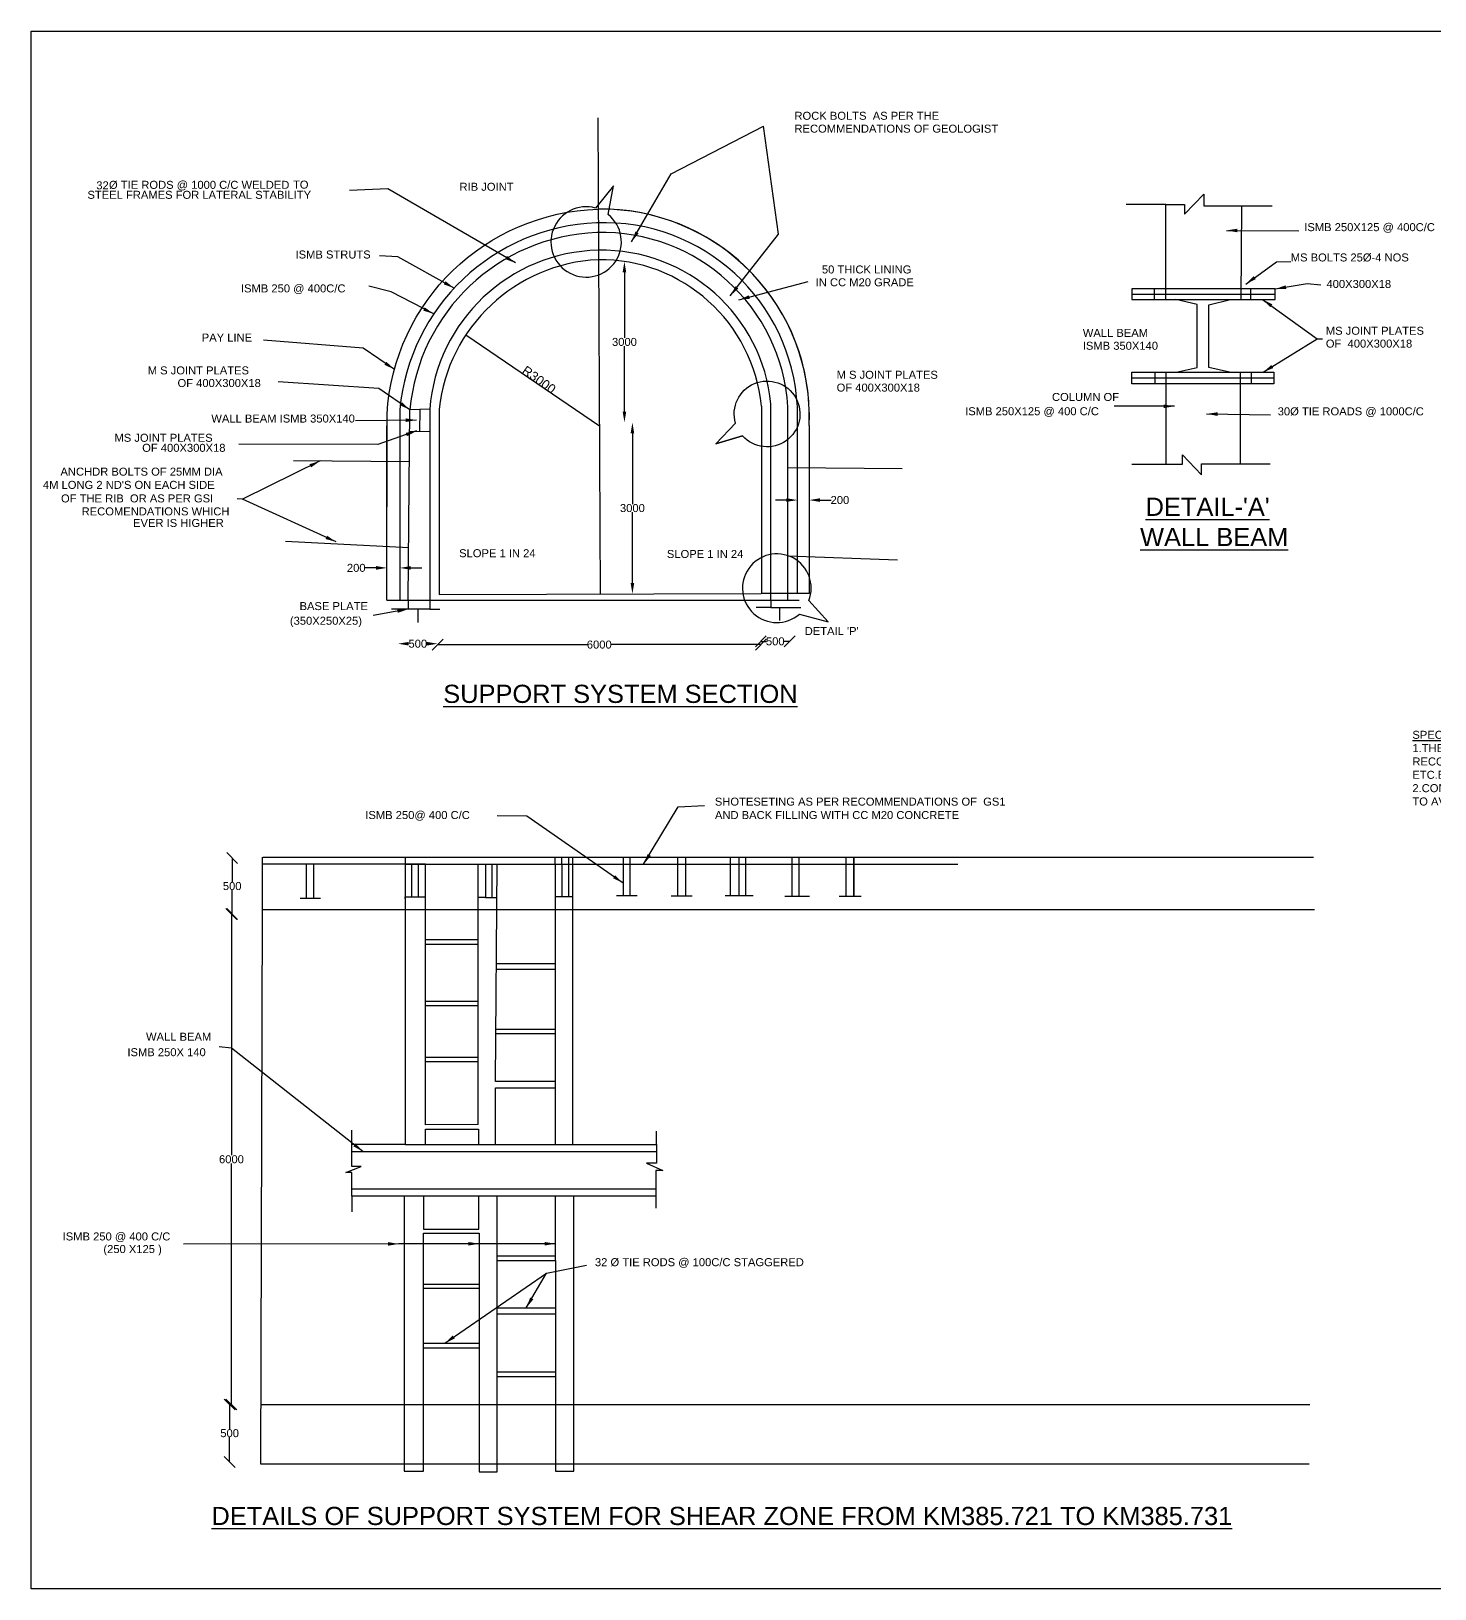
# Model space of a CAD drawing. Header units: millimetres. Extents: x 5124 to 3353660, y 2311 to 45932300.
# Drawn here: x 3345611 to 3349469, y 45928017 to 45932300 of the extents above; entities that cross this region are included whole.
import ezdxf

# ---------------------------------------------------------------- set-up
doc = ezdxf.new("R2010")
doc.units = ezdxf.units.MM
doc.header["$MEASUREMENT"] = 0
for name, color, linetype in [('DIMENSION', 7, 'Continuous'), ('DRAWING', 2, 'Continuous'), ('TEXT', 7, 'Continuous')]:
    doc.layers.add(name, color=color, linetype=linetype)
doc.styles.get("Standard").update_dxf_attribs({"font": 'arial.ttf', "height": 22})
doc.dimstyles.get("Standard").update_dxf_attribs({"dimtxt": 200, "dimasz": 110, "dimexe": 0.18, "dimexo": 0.0625, "dimgap": 0.09, "dimtad": 0, "dimtih": 1, "dimtoh": 1, "dimdec": 0, "dimzin": 0, "dimdsep": 46, "dimtxsty": 'Standard', "dimblk": 'OBLIQUE', "dimcen": 0.09, "dimse1": 1, "dimse2": 1, "dimadec": 0, "dimazin": 0, "dimtfac": 1, "dimtdec": 0, "dimtofl": 0, "dimtmove": 0, "dimatfit": 3, "dimfxl": 1, "dimtolj": 1, "dimtzin": 0, "dimarcsym": 0})

# ---------------------------------------------------------------- blocks, each defined once
blk = doc.blocks.new('_Oblique')
at = {"color": 0, "linetype": 'ByBlock', "lineweight": -2}
blk.add_line((-0.5, -0.5), (0.5, 0.5), dxfattribs=at)
blk = doc.blocks.new('*D43')
at = {"layer": 'Defpoints', "color": 0}
for p in [(3346157.5, 45928524), (3346155, 45928366), (3346156.5, 45928366)]:
    blk.add_point(p, dxfattribs=at)
at = {"layer": 'DIMENSION', "color": 0, "lineweight": -2}
for p, q in [((3346156.5, 45928524), (3346156.5, 45928456.3)), ((3346156.5, 45928366), (3346156.5, 45928433.7))]:
    blk.add_line(p, q, dxfattribs=at)
at = {"layer": 'DIMENSION', "color": 0, "lineweight": -2, "xscale": 30, "yscale": 30, "zscale": 30}
for p, rotation in [((3346156.5, 45928524), 90), ((3346156.5, 45928366), 270)]:
    blk.add_blockref('_Oblique', p, dxfattribs=dict(at, rotation=rotation))
at = {"layer": 'DIMENSION', "color": 0, "insert": (3346156.5, 45928445), "char_height": 22, "attachment_point": 5}
blk.add_mtext('\\A1;500', dxfattribs=at)
blk = doc.blocks.new('*D44')
at = {"layer": 'Defpoints', "color": 0}
for p in [(3346161.5, 45929872.5), (3346161.5, 45929872.5), (3346157.5, 45928524)]:
    blk.add_point(p, dxfattribs=at)
at = {"layer": 'DIMENSION', "color": 0, "lineweight": -2}
for p, q in [((3346161.5, 45929872.5), (3346161.5, 45929209.6)), ((3346161.5, 45928524), (3346161.5, 45929186.9))]:
    blk.add_line(p, q, dxfattribs=at)
at = {"layer": 'DIMENSION', "color": 0, "lineweight": -2, "xscale": 30, "yscale": 30, "zscale": 30}
for p, rotation in [((3346161.5, 45929872.5), 90), ((3346161.5, 45928524), 270)]:
    blk.add_blockref('_Oblique', p, dxfattribs=dict(at, rotation=rotation))
at = {"layer": 'DIMENSION', "color": 0, "insert": (3346161.5, 45929198.2), "char_height": 22, "attachment_point": 5}
blk.add_mtext('\\A1;6000', dxfattribs=at)
blk = doc.blocks.new('*D45')
at = {"layer": 'Defpoints', "color": 0}
for p in [(3346162.5, 45930026.5), (3346163.5, 45930026.5), (3346161.5, 45929872.5)]:
    blk.add_point(p, dxfattribs=at)
at = {"layer": 'DIMENSION', "color": 0, "lineweight": -2}
for p, q in [((3346163.5, 45930026.5), (3346163.5, 45929960.8)), ((3346163.5, 45929872.5), (3346163.5, 45929938.2))]:
    blk.add_line(p, q, dxfattribs=at)
at = {"layer": 'DIMENSION', "color": 0, "lineweight": -2, "xscale": 30, "yscale": 30, "zscale": 30}
for p, rotation in [((3346163.5, 45930026.5), 90), ((3346163.5, 45929872.5), 270)]:
    blk.add_blockref('_Oblique', p, dxfattribs=dict(at, rotation=rotation))
at = {"layer": 'DIMENSION', "color": 0, "insert": (3346163.5, 45929949.5), "char_height": 22, "attachment_point": 5}
blk.add_mtext('\\A1;500', dxfattribs=at)
blk = doc.blocks.new('*D52')
at = {"layer": 'Defpoints', "color": 0}
for p in [(3347616.5, 45930620), (3347696, 45930622.5), (3347696, 45930621)]:
    blk.add_point(p, dxfattribs=at)
at = {"layer": 'DIMENSION', "color": 0, "lineweight": -2}
for p, q in [((3347616.5, 45930622.5), (3347631.89397, 45930622.5)), ((3347696, 45930622.5), (3347680.60603, 45930622.5))]:
    blk.add_line(p, q, dxfattribs=at)
at = {"layer": 'DIMENSION', "color": 0, "lineweight": -2, "xscale": 30, "yscale": 30, "zscale": 30, "rotation": 180}
blk.add_blockref('_Oblique', (3347616.5, 45930622.5), dxfattribs=at)
at = {"layer": 'DIMENSION', "color": 0, "lineweight": -2, "xscale": 30, "yscale": 30, "zscale": 30}
blk.add_blockref('_Oblique', (3347696, 45930622.5), dxfattribs=at)
at = {"layer": 'DIMENSION', "color": 0, "insert": (3347656.25, 45930622.5), "char_height": 22, "attachment_point": 5}
blk.add_mtext('\\A1;500', dxfattribs=at)
blk = doc.blocks.new('*D53')
at = {"layer": 'Defpoints', "color": 0}
for p in [(3346728.5, 45930615.5), (3346728.5, 45930613.5), (3347616.5, 45930622.5)]:
    blk.add_point(p, dxfattribs=at)
at = {"layer": 'DIMENSION', "color": 0, "lineweight": -2}
for p, q in [((3346728.5, 45930613.5), (3347139.537558, 45930613.5)), ((3347616.5, 45930613.5), (3347205.462442, 45930613.5))]:
    blk.add_line(p, q, dxfattribs=at)
at = {"layer": 'DIMENSION', "color": 0, "lineweight": -2, "xscale": 30, "yscale": 30, "zscale": 30, "rotation": 180}
blk.add_blockref('_Oblique', (3346728.5, 45930613.5), dxfattribs=at)
at = {"layer": 'DIMENSION', "color": 0, "lineweight": -2, "xscale": 30, "yscale": 30, "zscale": 30}
blk.add_blockref('_Oblique', (3347616.5, 45930613.5), dxfattribs=at)
at = {"layer": 'DIMENSION', "color": 0, "insert": (3347172.5, 45930613.5), "char_height": 22, "attachment_point": 5}
blk.add_mtext('\\A1;6000', dxfattribs=at)
blk = doc.blocks.new('*D54')
at = {"layer": 'Defpoints', "color": 0}
for p in [(3346619, 45930616), (3346619, 45930613.5), (3346728.5, 45930615.5)]:
    blk.add_point(p, dxfattribs=at)
at = {"layer": 'DIMENSION', "color": 0, "lineweight": -2}
for p, q in [((3346649, 45930616), (3346649.39397, 45930616)), ((3346698.5, 45930616), (3346698.10603, 45930616))]:
    blk.add_line(p, q, dxfattribs=at)
at = {"layer": 'DIMENSION', "color": 0}
for points in [[(3346649, 45930621), (3346649, 45930611), (3346619, 45930616)], [(3346698.5, 45930621), (3346698.5, 45930611), (3346728.5, 45930616)]]:
    blk.add_solid(points, dxfattribs=at)
at = {"layer": 'DIMENSION', "color": 0, "insert": (3346673.75, 45930616), "char_height": 22, "attachment_point": 5}
blk.add_mtext('\\A1;500', dxfattribs=at)
blk = doc.blocks.new('*D55')
at = {"layer": 'Defpoints', "color": 0}
for p in [(3346589, 45930824.5), (3346589, 45930824.5), (3346624.5, 45930824.5)]:
    blk.add_point(p, dxfattribs=at)
at = {"layer": 'DIMENSION', "color": 0, "lineweight": -2}
for p, q in [((3346559, 45930824.5), (3346529, 45930824.5)), ((3346654.5, 45930824.5), (3346684.5, 45930824.5))]:
    blk.add_line(p, q, dxfattribs=at)
at = {"layer": 'DIMENSION', "color": 0}
for points in [[(3346559, 45930829.5), (3346559, 45930819.5), (3346589, 45930824.5)], [(3346654.5, 45930829.5), (3346654.5, 45930819.5), (3346624.5, 45930824.5)]]:
    blk.add_solid(points, dxfattribs=at)
at = {"layer": 'DIMENSION', "color": 0, "insert": (3346504.5, 45930824.5), "char_height": 22, "attachment_point": 5}
blk.add_mtext('\\A1;200', dxfattribs=at)
blk = doc.blocks.new('*D56')
at = {"layer": 'Defpoints', "color": 0}
for p in [(3347241.7, 45931667.1), (3347241.7, 45931667.1), (3347252.5, 45931224.5)]:
    blk.add_point(p, dxfattribs=at)
at = {"layer": 'DIMENSION', "color": 0, "lineweight": -2}
for p, q in [((3347241.7, 45931637.1), (3347241.7, 45931457.1)), ((3347241.7, 45931254.5), (3347241.7, 45931434.5))]:
    blk.add_line(p, q, dxfattribs=at)
at = {"layer": 'DIMENSION', "color": 0}
for points in [[(3347236.7, 45931637.1), (3347246.7, 45931637.1), (3347241.7, 45931667.1)], [(3347236.7, 45931254.5), (3347246.7, 45931254.5), (3347241.7, 45931224.5)]]:
    blk.add_solid(points, dxfattribs=at)
at = {"layer": 'DIMENSION', "color": 0, "insert": (3347241.7, 45931445.8), "char_height": 22, "attachment_point": 5}
blk.add_mtext('\\A1;3000', dxfattribs=at)
blk = doc.blocks.new('*D57')
at = {"layer": 'Defpoints', "color": 0}
for p in [(3347241.7, 45931224.5), (3347243.3, 45930753.2), (3347263.6, 45930753.2)]:
    blk.add_point(p, dxfattribs=at)
at = {"layer": 'DIMENSION', "color": 0, "lineweight": -2}
for p, q in [((3347263.6, 45931194.5), (3347263.6, 45931000.2)), ((3347263.6, 45930783.2), (3347263.6, 45930977.5))]:
    blk.add_line(p, q, dxfattribs=at)
at = {"layer": 'DIMENSION', "color": 0}
for points in [[(3347258.6, 45931194.5), (3347268.6, 45931194.5), (3347263.6, 45931224.5)], [(3347258.6, 45930783.2), (3347268.6, 45930783.2), (3347263.6, 45930753.2)]]:
    blk.add_solid(points, dxfattribs=at)
at = {"layer": 'DIMENSION', "color": 0, "insert": (3347263.6, 45930988.9), "char_height": 22, "attachment_point": 5}
blk.add_mtext('\\A1;3000', dxfattribs=at)
blk = doc.blocks.new('*D58')
at = {"layer": 'Defpoints', "color": 0}
for p in [(3347717, 45931011), (3347749.5, 45931011), (3347749.5, 45931011)]:
    blk.add_point(p, dxfattribs=at)
at = {"layer": 'DIMENSION', "color": 0, "lineweight": -2}
for p, q in [((3347687, 45931011), (3347657, 45931011)), ((3347779.5, 45931011), (3347809.5, 45931011))]:
    blk.add_line(p, q, dxfattribs=at)
at = {"layer": 'DIMENSION', "color": 0}
for points in [[(3347687, 45931016), (3347687, 45931006), (3347717, 45931011)], [(3347779.5, 45931016), (3347779.5, 45931006), (3347749.5, 45931011)]]:
    blk.add_solid(points, dxfattribs=at)
at = {"layer": 'DIMENSION', "color": 0, "insert": (3347834, 45931011), "char_height": 22, "attachment_point": 5}
blk.add_mtext('\\A1;200', dxfattribs=at)

msp = doc.modelspace()

# ---------------------------------------------------------------- linework, layer by layer
at = {"layer": 'DIMENSION', "color": 0}
msp.add_lwpolyline([(3353660.5, 45928017), (3345611, 45928017), (3345611, 45932300.5), (3353660.5, 45932300.5)], close=True, dxfattribs=at)
for points in [[(3347691, 45930735.5), (3347691, 45931267.5)], [(3346589, 45930736), (3346589, 45931215.5)], [(3346589, 45930736), (3347722, 45930736)]]:
    msp.add_lwpolyline(points, dxfattribs=at)
msp.add_arc((3347179.7, 45931240.7), 570.3, 357.5633, 90.6754, dxfattribs=at)
at = {"layer": 'DRAWING', "color": 0}
for points in [[(3347168.5, 45932062.5), (3347175, 45930753)], [(3347197.1, 45931796.3), (3347211.5, 45931875)], [(3348729.5, 45931823.5), (3348781.5, 45931823.5), (3348781.5, 45931797.5), (3348834.5, 45931852), (3348834.5, 45931820.5), (3349022.5, 45931820.5)], [(3348729.5, 45931563), (3348729.5, 45931823.5), (3348621, 45931823.5)], [(3348938, 45931820.5), (3348936, 45931563)], [(3348636.5, 45931563), (3349030.5, 45931563), (3349030.5, 45931591.5), (3348636.5, 45931591.5), (3348636.5, 45931563)], [(3348698.5, 45931563), (3348698.5, 45931591.5)], [(3348962.5, 45931591.5), (3348962.5, 45931563)], [(3348636.5, 45931577.2), (3349030.5, 45931577.2)], [(3348815.5, 45931548.5), (3348757.5, 45931563)], [(3348758.5, 45931362.5), (3348815.5, 45931376), (3348815.5, 45931548.5)], [(3348848, 45931547.5), (3348908, 45931563)], [(3348905, 45931362.5), (3348848, 45931376), (3348848, 45931547.5)], [(3346806.1, 45931465.6), (3347172.7, 45931215)], [(3348935, 45931110.5), (3348935, 45931330.5), (3348636.5, 45931330.5), (3348636.5, 45931362.5), (3349027, 45931362.5), (3349027, 45931330.5), (3348935, 45931330.5)], [(3349027, 45931346.5), (3348636.5, 45931346.5)], [(3348700.5, 45931330.5), (3348700.5, 45931362.5)], [(3348729.5, 45931362.5), (3348729.5, 45931110)], [(3348934, 45931362.5), (3348934, 45931330.5)], [(3348965, 45931330.5), (3348965, 45931362.5)], [(3346589, 45930736), (3346589.1, 45931248)], [(3346624.5, 45931260.5), (3346624.5, 45930736)], [(3346647.5, 45930736), (3346652, 45931259)], [(3346706.5, 45931261), (3346652, 45931259)], [(3346652, 45931259), (3346652, 45931259)], [(3346679.2, 45931260), (3346678.7, 45931199.2)], [(3346706.5, 45931261), (3346706.5, 45930736)], [(3346732, 45931261), (3346732, 45930751.5), (3347617.9, 45930754.5)], [(3347618, 45931269.6), (3347618, 45930754.5)], [(3347644.5, 45930736), (3347644.5, 45931275)], [(3347691, 45930735.5), (3347691, 45931267.5)], [(3347749.5, 45931216.5), (3347749.5, 45930754.5), (3347717, 45930754.5), (3347717, 45931267.5)], [(3346706.5, 45931199), (3346651.5, 45931199.5)], [(3347547, 45931222.5), (3347492.5, 45931165.5)], [(3346650.8, 45931115.9), (3346332, 45931118.5)], [(3348636.5, 45931110), (3348776, 45931110), (3348776, 45931135.5), (3348828, 45931080), (3348828, 45931110.5), (3349017, 45931110.5)], [(3347691, 45931100.5), (3348005.5, 45931097.5)], [(3346648.7, 45930879.5), (3346310.5, 45930897)], [(3347691, 45930858), (3347992, 45930847)], [(3346589, 45930736), (3347722, 45930736)], [(3346589, 45930736), (3346589, 45930736)], [(3346706.5, 45930736), (3346706.5, 45930711), (3346601, 45930711)], [(3346647.5, 45930736), (3346647.5, 45930711)], [(3347644.5, 45930736), (3347644.5, 45930715.5), (3347603.5, 45930715.5)], [(3347717, 45930754.5), (3347617.9, 45930754.5)], [(3346674, 45930711), (3346674, 45930674.5)], [(3346706.5, 45930711), (3346734, 45930711)], [(3347644.5, 45930715.5), (3347727, 45930715.5)], [(3347667.5, 45930715.5), (3347667.5, 45930679.5)], [(3347722.5, 45930697.5), (3347801.5, 45930676)], [(3349138.5, 45929884.5), (3346247, 45929884.5), (3346247, 45930029)], [(3346694.5, 45929293), (3346694.5, 45930009.5), (3346247, 45930009.5)], [(3346248, 45930029), (3349135.5, 45930029)], [(3346367, 45930009.5), (3346367, 45929916)], [(3346387.5, 45929916), (3346387.5, 45930009.5)], [(3346639, 45930029), (3346639, 45929239), (3346491.5, 45929239)], [(3346878.5, 45930009), (3346639, 45930009), (3346639, 45929915.5)], [(3346656, 45930009.5), (3346656, 45929920)], [(3346676, 45929920), (3346676, 45930009.5)], [(3346694.5, 45930009.5), (3348158.5, 45930009.5)], [(3346840, 45929294), (3346840, 45929885), (3346840, 45930009.5)], [(3346860, 45930009.5), (3346860, 45929918.5), (3346891, 45929918.5)], [(3346878.5, 45929918.5), (3346878.5, 45930009)], [(3347050.5, 45929412), (3346887, 45929412), (3346892, 45930009.5)], [(3347051, 45930010), (3347051, 45930029)], [(3347051, 45930010), (3347051, 45929239)], [(3347069.5, 45930009.5), (3347069.5, 45930029)], [(3347069.5, 45930009.5), (3347069.5, 45929921)], [(3347088.5, 45930009.5), (3347088.5, 45930029)], [(3347088.5, 45929920.5), (3347088.5, 45930009.5)], [(3347100, 45930010.5), (3347100, 45930029)], [(3347100, 45929239), (3347100, 45930010.5)], [(3347238, 45930029), (3347238, 45929924), (3347238, 45929923.5)], [(3347257.5, 45929923.5), (3347257.5, 45930029)], [(3347388.5, 45929923), (3347388.5, 45930029)], [(3347410.5, 45929923), (3347410.5, 45930029)], [(3347533.5, 45929924), (3347533.5, 45930029)], [(3347556.5, 45930029), (3347556.5, 45929924)], [(3347575, 45929924), (3347575, 45930029)], [(3347701.5, 45930029), (3347701.5, 45929922)], [(3347722, 45929922), (3347722, 45930029)], [(3347851, 45929922), (3347851, 45930029)], [(3347872.5, 45929922), (3347872.5, 45930029)], [(3347872.5, 45930029), (3347872.5, 45929922)], [(3346350, 45929916), (3346406.5, 45929916)], [(3346639, 45929915.5), (3346639, 45929920), (3346694.5, 45929920)], [(3346860, 45929918.5), (3346840, 45929918.5)], [(3347051, 45929920.5), (3347100, 45929920.5)], [(3347220, 45929923.5), (3347276.5, 45929923.5)], [(3347370.5, 45929923), (3347428, 45929923)], [(3347519, 45929924), (3347595.5, 45929924)], [(3347683, 45929922), (3347750, 45929922)], [(3347831.5, 45929922), (3347892, 45929922)], [(3349123.5, 45928360), (3346242.5, 45928360), (3346247, 45929884.5)], [(3346694, 45929803), (3346840, 45929803)], [(3346840, 45929789), (3346694, 45929789)], [(3346888.5, 45929721.5), (3347050, 45929721.5)], [(3346889, 45929736.5), (3347050.5, 45929736.5)], [(3346694.5, 45929633.5), (3346840, 45929633.5)], [(3346694.5, 45929621), (3346840.5, 45929621)], [(3346888, 45929544), (3347050.5, 45929544)], [(3346889, 45929556.5), (3347050.5, 45929556.5)], [(3346694.5, 45929479.5), (3346840, 45929479.5)], [(3346840, 45929466), (3346694.5, 45929466)], [(3346887.5, 45929238.5), (3346887.5, 45929395), (3347051, 45929395)], [(3347328, 45929115.8), (3346492.5, 45929115.8), (3346492.5, 45929162), (3346475.5, 45929162), (3346518.5, 45929178.5), (3346493, 45929178.5), (3346492, 45929178.5), (3346492, 45929239), (3346492, 45929278)], [(3346840, 45929294), (3346694.5, 45929293)], [(3346694.5, 45929239), (3346694.5, 45929281), (3346840.5, 45929281), (3346840.5, 45929239)], [(3347329.5, 45929239), (3347329.5, 45929275.5)], [(3346639, 45929239), (3347329.5, 45929239), (3347329.5, 45929188), (3347302, 45929188), (3347347, 45929167.5), (3347328, 45929167.5), (3347328, 45929064)], [(3346492, 45929219.5), (3347329.5, 45929219.5)], [(3347328, 45929097), (3346492.5, 45929097), (3346492.5, 45929115.8)], [(3346492.5, 45929097), (3346492.5, 45929053.5)], [(3346636, 45929097), (3346636, 45928340.5), (3346689, 45928340.5), (3346689, 45928995), (3346842.5, 45928995), (3346842.5, 45928339), (3346891.5, 45928339), (3346891.5, 45929097)], [(3346689.5, 45929097), (3346689.5, 45929006), (3346841.5, 45929006), (3346841.5, 45929097)], [(3346891.5, 45928932.5), (3347052, 45928932.5), (3347052, 45929097)], [(3347052, 45928920), (3347052, 45928340.5), (3347102.5, 45928340.5), (3347102.5, 45929097)], [(3346891.5, 45928920), (3347052, 45928920), (3347052, 45928932.5)], [(3346689, 45928854.5), (3346842.5, 45928854.5)], [(3346842.5, 45928842.5), (3346689, 45928842.5)], [(3346891.5, 45928789.5), (3347052, 45928789.5)], [(3346891.5, 45928773), (3347052, 45928773)], [(3346689, 45928692.5), (3346842.5, 45928692.5)], [(3346842.5, 45928679), (3346689, 45928679)], [(3346891.5, 45928614), (3347052, 45928614)], [(3346891.5, 45928600.5), (3347052, 45928600.5)], [(3346242.5, 45928523.5), (3349126, 45928523.5)]]:
    msp.add_lwpolyline(points, dxfattribs=at)
for points in [[(3347211.5, 45931875), (3347162.4, 45931814.1, 9.827717), (3347197.1, 45931796.3, 0.733906)], [(3346589.1, 45931248, -0.01512), (3346589.1, 45931248, -0.387844), (3347169.5, 45931811, -3.178841)], [(3347749.5, 45931216.5), (3347749.9, 45931253, 0.413118), (3347169.5, 45931811, 0.693416)], [(3347717, 45931267.5, 40.067535), (3347717, 45931267.5, 0.4108), (3347165, 45931773.5, 0.376344), (3346624.5, 45931260.5, 1.149754)], [(3347691, 45931267.5, 40.067535), (3347691, 45931267.5, 0.404518), (3347166, 45931746.5, 0.378058), (3346652, 45931259, 1.149754)], [(3347644.5, 45931275, 40.067535), (3347644.5, 45931275, 0.391918), (3347169.5, 45931698.1, 0.385287), (3346706.5, 45931261, 1.149754)], [(3347618, 45931269.6, 40.067535), (3347618, 45931269.6, 0.390039), (3347169.5, 45931672.1, 0.368803), (3346732, 45931261, 1.149754)], [(3347547, 45931222.5, -8.91173), (3347566.5, 45931187.5, 1.295359)], [(3347801.5, 45930676), (3347748.5, 45930734.5, 8.223469), (3347722.5, 45930697.5, 0.761999)]]:
    msp.add_lwpolyline(points, format="xyb", dxfattribs=at)
for points in [[(3346706.5, 45931261), (3346706.5, 45931261)], [(3347492.5, 45931165.5), (3347566.5, 45931187.5)]]:
    msp.add_lwpolyline(points, close=True, dxfattribs=at)

# ---------------------------------------------------------------- texts
at = {"layer": 'DIMENSION', "color": 0, "insert": (3349407.5, 45930376.5), "char_height": 22, "attachment_point": 1}
msp.add_mtext_dynamic_manual_height_columns('{\\LSPECIAL  NOTES:-}\\P1.THE PROJECT AUTHORITIES SHALL ENSURE REGARDING GSI RECOMMENDATIONS AGGREEMENTS CONDITIONS ,IN THE TUNNELS ETC.BEFORE LINING.\\P2.CONSOLIDATIONS GROUTING SHALL BE DONE FOR THE INVERT PORTION TO AVOID HEAVES.', width=1175, gutter_width=110, heights=[0], dxfattribs=at)
at = {"layer": 'TEXT', "color": 0}
for s, height, p in [('ROCK BOLTS  AS PER THE ', 22, (3347709, 45932056.8)), ('RECOMMENDATIONS OF GEOLOGIST', 22, (3347709, 45932021.4)), ('32', 22, (3345790, 45931865.5)), ('Ø TIE RODS @ 1000 C/C WELDED ', 22, (3345825, 45931866.9)), ('TO', 22, (3346330.6, 45931867.5)), ('STEEL FRAMES FOR LATERAL STABILITY', 22, (3345765.7, 45931839.5)), ('RIB JOINT', 22, (3346788.4, 45931861.6)), ('ISMB 250X125 @ 400C/C', 22, (3349110.3, 45931750.5)), ('ISMB STRUTS', 22, (3346337.6, 45931675.3)), ('MS BOLTS 25Ø-4 NOS', 22, (3349073.2, 45931667.2)), ('  50 THICK LINING ', 22, (3347767.4, 45931634.2)), ('ISMB 250 @ 400C/C', 22, (3346187.6, 45931582.1)), ('IN CC M20 GRADE', 22, (3347767.4, 45931598.9)), ('400X300X18', 22, (3349171.4, 45931594.3)), ('PAY LINE', 22, (3346079.9, 45931447)), ('WALL BEAM ', 22, (3348501.6, 45931459.8)), ('MS JOINT PLATES', 22, (3349169.6, 45931465.6)), ('ISMB 350X140', 22, (3348501.6, 45931424.4)), ('OF  400X300X18', 22, (3349169.6, 45931430.3)), ('M S JOINT PLATES', 22, (3345931.4, 45931356.6)), ('OF 400X300X18', 22, (3346013.3, 45931321.9)), ('OF 400X300X18', 22, (3347824.9, 45931309.3)), ('M S JOINT PLATES', 22, (3347824.9, 45931344.6)), ('COLUMN OF', 22, (3348416.9, 45931283.6)), ('WALL BEAM ISMB 350X140', 22, (3346106.2, 45931224.2)), ('ISMB 250X125 @ 400 C/C', 22, (3348178.2, 45931244.3)), ('30Ø TIE ROADS @ 1000C/C', 22, (3349037.3, 45931244)), ('MS JOINT PLATES', 22, (3345840, 45931171.3)), ('OF 400X300X18', 22, (3345916.2, 45931143.7)), ('ANCHDR BOLTS OF 25MM DIA', 22, (3345691.5, 45931078.2)), ("4M LONG 2 ND'S ON EACH SIDE ", 22, (3345643.3, 45931041.8)), ('OF THE RIB  OR AS PER GSI ', 22, (3345693, 45931004.6)), ('RECOMENDATIONS WHICH ', 22, (3345749.7, 45930968.9)), ("%%UDETAIL-'A'", 50, (3348674.2, 45930967.6)), ('EVER IS HIGHER', 22, (3345891.1, 45930937.1)), ('%%UWALL BEAM', 50, (3348659, 45930884.5)), ('SLOPE 1 IN 24', 22, (3346787.3, 45930853.9)), ('SLOPE 1 IN 24', 22, (3347358.4, 45930851.8)), ('BASE PLATE ', 22, (3346348.7, 45930708.5)), ('(350X250X25)', 22, (3346322.1, 45930668.2)), ("DETAIL 'P'", 22, (3347737.2, 45930639.9)), ('%%USUPPORT SYSTEM SECTION', 50, (3346743.7, 45930453.2)), ('SHOTESETING AS PER RECOMMENDATIONS OF  GS1', 22, (3347490.2, 45930170.8)), ('ISMB 250@ 400 C/C', 22, (3346529.4, 45930133.9)), ('AND BACK FILLING WITH CC M20 CONCRETE', 22, (3347490.5, 45930133.9)), ('WALL BEAM ', 22, (3345926.7, 45929524.3)), ('ISMB 250X 140 ', 22, (3345875.6, 45929481.7)), ('ISMB 250 @ 400 C/C', 22, (3345697.6, 45928975.1)), ('(250 X125 )', 22, (3345809.5, 45928940.4)), ('32 Ø TIE RODS @ 100C/C STAGGERED', 22, (3347160.6, 45928904.3)), ('%%UDETAILS OF SUPPORT SYSTEM FOR SHEAR ZONE FROM KM385.721 TO KM385.731', 50, (3346106.5, 45928192.5))]:
    msp.add_text(s, height=height, dxfattribs=at).set_placement(p)
msp.add_text('R3000', height=25, rotation=324.4005, dxfattribs=at).set_placement((3346957.8, 45931361.9))

# ---------------------------------------------------------------- dimensions: what is measured, and where the dimension line sits
at = {"layer": 'DIMENSION', "color": 0}
for base, p1, p2, text, override, picture, middle in [((3347241.7, 45931667.1), (3347252.5, 45931224.5), (3347241.7, 45931667.1), '3000', {"dimtxt": 22, "dimasz": 30, "dimarcsym": 1}, '*D56', (3347241.7, 45931445.8)), ((3347263.6, 45930753.2), (3347241.7, 45931224.5), (3347243.3, 45930753.2), '3000', {"dimtxt": 22, "dimasz": 30, "dimarcsym": 1}, '*D57', (3347263.6, 45930988.9)), ((3346163.5, 45930026.5), (3346161.5, 45929872.5), (3346162.5, 45930026.5), '500', {"dimtxt": 25, "dimasz": 30, "dimarcsym": 1}, '*D45', (3346163.5, 45929949.5)), ((3346161.5, 45929872.5), (3346157.5, 45928524), (3346161.5, 45929872.5), '6000', {"dimtxt": 25, "dimasz": 30, "dimarcsym": 1}, '*D44', (3346161.5, 45929198.2)), ((3346156.5, 45928366), (3346157.5, 45928524), (3346155, 45928366), '500', {"dimtxt": 25, "dimasz": 30, "dimarcsym": 1}, '*D43', (3346156.5, 45928445))]:
    dim = msp.add_linear_dim(base=base, p1=p1, p2=p2, angle=90, text=text, dimstyle='Standard', override=override, dxfattribs=at)
    dim.commit()
    dim.dimension.update_dxf_attribs({"geometry": picture, "text_midpoint": middle})
for base, p1, p2, text, override, picture, middle in [((3347749.5, 45931011), (3347717, 45931011), (3347749.5, 45931011), '200', {"dimtxt": 22, "dimasz": 30, "dimarcsym": 1}, '*D58', (3347834, 45931011)), ((3346589, 45930824.5), (3346624.5, 45930824.5), (3346589, 45930824.5), '200', {"dimtxt": 22, "dimasz": 30, "dimarcsym": 1}, '*D55', (3346504.5, 45930824.5)), ((3346619, 45930616), (3346728.5, 45930615.5), (3346619, 45930613.5), '500', {"dimtxt": 25, "dimasz": 30, "dimsah": 1, "dimarcsym": 1}, '*D54', (3346673.8, 45930616)), ((3346728.5, 45930613.5), (3347616.5, 45930622.5), (3346728.5, 45930615.5), '6000', {"dimtxt": 25, "dimasz": 30, "dimarcsym": 1}, '*D53', (3347172.5, 45930613.5)), ((3347696, 45930622.5), (3347616.5, 45930620), (3347696, 45930621), '500', {"dimtxt": 25, "dimasz": 30, "dimarcsym": 1}, '*D52', (3347656.2, 45930622.5))]:
    dim = msp.add_linear_dim(base=base, p1=p1, p2=p2, text=text, dimstyle='Standard', override=override, dxfattribs=at)
    dim.commit()
    dim.dimension.update_dxf_attribs({"geometry": picture, "text_midpoint": middle})

# ---------------------------------------------------------------- leaders
for points in [[(3347261.5, 45931721.5), (3347370.5, 45931908.5), (3347623.5, 45932039)], [(3347532.5, 45931572.5), (3347665, 45931742.5), (3347623.5, 45932039)], [(3346942.5, 45931663), (3346591.5, 45931866.5), (3346486, 45931862)], [(3348896.5, 45931752.5), (3349095, 45931751)], [(3346773.7, 45931594), (3346618.5, 45931679.5), (3346568.5, 45931683)], [(3348950, 45931605), (3349034, 45931666), (3349073.2, 45931667.2)], [(3346717.4, 45931522.8), (3346600.5, 45931583.5), (3346539.5, 45931599)], [(3347556, 45931561.5), (3347746.5, 45931612.5)], [(3349030.5, 45931591.5), (3349118.5, 45931606.5), (3349156, 45931602.5)], [(3348995.5, 45931563), (3349145.5, 45931454)], [(3346609.3, 45931370.3), (3346523.5, 45931429), (3346250, 45931450.5)], [(3348997, 45931362.5), (3349145.5, 45931454), (3349160.5, 45931454)], [(3346652, 45931259), (3346567, 45931318), (3346290, 45931336.5)], [(3348753.5, 45931269), (3348587.5, 45931269)], [(3348842, 45931248), (3349017.5, 45931245)], [(3346670.5, 45931201), (3346563.5, 45931164), (3346182, 45931164.5)], [(3346670.5, 45931231), (3346502.5, 45931229)], [(3346405, 45931118.5), (3346192, 45931013.5)], [(3346449.5, 45930896), (3346192, 45931013.5), (3346177.5, 45931014.5)], [(3346647.5, 45930711), (3346551, 45930694)], [(3347238, 45929958), (3346973.5, 45930142), (3346892, 45930142.5)], [(3347294.5, 45930009.5), (3347389, 45930167), (3347462, 45930171)], [(3346523, 45929219.5), (3346161.5, 45929503.5), (3346128, 45929507.5)], [(3346622, 45928965.5), (3346030, 45928965)], [(3346842.5, 45928966), (3346622, 45928965.5)], [(3347052, 45928966), (3346842.5, 45928966)], [(3346971.8, 45928789.5), (3347027.5, 45928885.5), (3347137.5, 45928907.5)], [(3346748, 45928692.5), (3347027.5, 45928885.5)]]:
    msp.add_leader(points, dimstyle='Standard', override={"dimtxt": 22, "dimasz": 30, "dimgap": 0.09, "dimtad": 0, "dimarcsym": 1}, dxfattribs=at)

doc.saveas('drawing.dxf')
